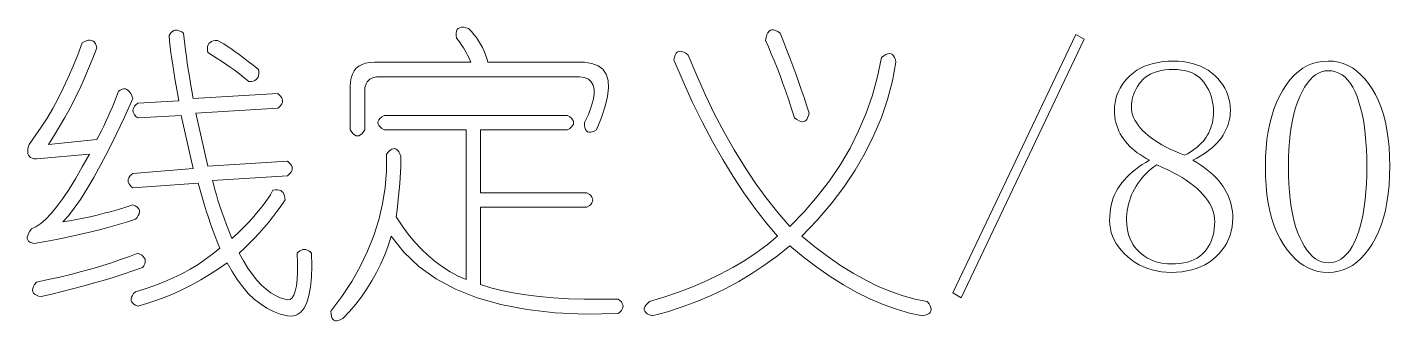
# Model space of a CAD drawing. Extents: x 1 to 297, y 1 to 210.
# Drawn here: x 235.07 to 254.42, y 88.53 to 92.7 of the extents above; entities that cross this region are included whole.
import ezdxf

# ---------------------------------------------------------------- set-up
doc = ezdxf.new("R2010")
doc.units = 0

msp = doc.modelspace()

# ---------------------------------------------------------------- linework, layer by layer
at = {"color": 7, "lineweight": 13}
for points in [[(241.339, 92.679), (241.379, 92.638), (241.416, 92.594), (241.45, 92.55), (241.482, 92.504), (241.51, 92.457), (241.536, 92.408), (241.56, 92.358), (241.58, 92.306), (241.598, 92.254), (241.613, 92.199), (242.985, 92.199), (243.091, 92.184), (243.178, 92.15), (243.245, 92.099), (243.292, 92.029), (243.319, 91.942), (243.326, 91.837), (243.313, 91.715), (243.281, 91.574), (243.228, 91.416), (243.156, 91.239), (243.124, 91.222), (243.094, 91.211), (243.069, 91.205), (243.046, 91.206), (243.028, 91.214), (243.012, 91.227), (243, 91.247), (242.992, 91.272), (242.986, 91.304), (242.985, 91.342), (243.04, 91.46), (243.081, 91.566), (243.108, 91.66), (243.122, 91.743), (243.122, 91.814), (243.108, 91.873), (243.081, 91.921), (243.04, 91.957), (242.985, 91.981), (242.916, 91.994), (240.07, 91.994), (240.031, 91.992), (239.996, 91.985), (239.965, 91.975), (239.939, 91.961), (239.916, 91.942), (239.898, 91.92), (239.883, 91.893), (239.873, 91.862), (239.867, 91.827), (239.865, 91.788), (239.865, 91.239), (239.844, 91.209), (239.824, 91.185), (239.803, 91.167), (239.782, 91.157), (239.762, 91.154), (239.741, 91.157), (239.721, 91.167), (239.7, 91.185), (239.68, 91.209), (239.659, 91.239), (239.659, 91.857), (239.662, 91.922), (239.673, 91.98), (239.69, 92.031), (239.714, 92.076), (239.745, 92.114), (239.782, 92.145), (239.827, 92.169), (239.878, 92.186), (239.937, 92.196), (240.002, 92.199), (241.373, 92.199), (241.359, 92.234), (241.343, 92.268), (241.326, 92.302), (241.307, 92.337), (241.288, 92.371), (241.266, 92.405), (241.244, 92.439), (241.22, 92.474), (241.194, 92.508), (241.168, 92.542), (241.163, 92.581), (241.163, 92.614), (241.169, 92.641), (241.179, 92.663), (241.193, 92.679), (241.213, 92.69), (241.237, 92.696), (241.266, 92.696), (241.3, 92.69)], [(235.853, 92.474), (235.886, 92.492), (235.916, 92.504), (235.944, 92.511), (235.968, 92.512), (235.99, 92.508), (236.01, 92.498), (236.026, 92.483), (236.04, 92.463), (236.051, 92.437), (236.059, 92.405), (236.003, 92.256), (235.944, 92.109), (235.882, 91.965), (235.818, 91.824), (235.75, 91.685), (235.68, 91.549), (235.608, 91.416), (235.532, 91.286), (235.454, 91.158), (235.373, 91.034), (236.059, 91.102), (236.093, 91.165), (236.126, 91.228), (236.159, 91.294), (236.191, 91.36), (236.222, 91.428), (236.252, 91.497), (236.282, 91.568), (236.311, 91.64), (236.34, 91.713), (236.368, 91.788), (236.394, 91.805), (236.42, 91.817), (236.444, 91.822), (236.466, 91.821), (236.488, 91.814), (236.507, 91.8), (236.526, 91.781), (236.543, 91.755), (236.559, 91.723), (236.573, 91.685), (236.452, 91.421), (236.336, 91.176), (236.225, 90.952), (236.118, 90.747), (236.016, 90.562), (235.919, 90.397), (235.827, 90.252), (235.739, 90.127), (235.657, 90.022), (235.579, 89.937), (235.675, 89.951), (235.772, 89.968), (235.87, 89.987), (235.968, 90.008), (236.068, 90.031), (236.167, 90.056), (236.268, 90.083), (236.369, 90.112), (236.471, 90.143), (236.573, 90.177), (236.604, 90.162), (236.629, 90.146), (236.648, 90.129), (236.661, 90.111), (236.668, 90.091), (236.668, 90.07), (236.662, 90.047), (236.65, 90.023), (236.632, 89.998), (236.608, 89.971), (236.482, 89.93), (236.352, 89.891), (236.219, 89.854), (236.081, 89.817), (235.939, 89.782), (235.793, 89.749), (235.643, 89.716), (235.488, 89.686), (235.33, 89.656), (235.168, 89.628), (235.136, 89.636), (235.111, 89.647), (235.092, 89.661), (235.08, 89.677), (235.073, 89.697), (235.073, 89.718), (235.079, 89.743), (235.091, 89.771), (235.109, 89.801), (235.133, 89.834), (235.197, 89.863), (235.265, 89.909), (235.337, 89.973), (235.413, 90.053), (235.493, 90.151), (235.578, 90.266), (235.666, 90.398), (235.759, 90.547), (235.855, 90.713), (235.956, 90.897), (235.202, 90.828), (235.17, 90.83), (235.143, 90.836), (235.121, 90.846), (235.103, 90.861), (235.09, 90.879), (235.083, 90.902), (235.079, 90.929), (235.081, 90.96), (235.088, 90.995), (235.099, 91.034), (235.187, 91.153), (235.272, 91.278), (235.354, 91.408), (235.434, 91.544), (235.51, 91.685), (235.584, 91.832), (235.656, 91.984), (235.724, 92.142), (235.79, 92.305)], [(237.293, 92.611), (237.301, 92.534), (237.31, 92.453), (237.32, 92.369), (237.332, 92.282), (237.345, 92.191), (237.359, 92.097), (237.375, 91.999), (237.392, 91.898), (237.411, 91.793), (237.43, 91.685), (238.63, 91.754), (238.655, 91.733), (238.674, 91.713), (238.688, 91.692), (238.696, 91.671), (238.699, 91.651), (238.696, 91.63), (238.688, 91.61), (238.674, 91.589), (238.655, 91.569), (238.63, 91.548), (237.465, 91.479), (237.636, 90.725), (238.768, 90.794), (238.792, 90.773), (238.811, 90.753), (238.825, 90.732), (238.833, 90.711), (238.836, 90.691), (238.833, 90.67), (238.825, 90.65), (238.811, 90.629), (238.792, 90.609), (238.768, 90.588), (237.705, 90.519), (237.72, 90.456), (237.738, 90.388), (237.758, 90.316), (237.781, 90.24), (237.808, 90.159), (237.836, 90.075), (237.868, 89.987), (237.902, 89.894), (237.939, 89.797), (237.979, 89.697), (238.059, 89.771), (238.134, 89.845), (238.204, 89.917), (238.27, 89.987), (238.33, 90.057), (238.386, 90.124), (238.437, 90.191), (238.484, 90.256), (238.525, 90.32), (238.562, 90.382), (238.594, 90.387), (238.624, 90.388), (238.649, 90.384), (238.672, 90.377), (238.69, 90.365), (238.706, 90.349), (238.718, 90.329), (238.726, 90.305), (238.732, 90.277), (238.733, 90.245), (238.677, 90.164), (238.619, 90.083), (238.559, 90.004), (238.497, 89.927), (238.433, 89.851), (238.367, 89.776), (238.299, 89.703), (238.229, 89.631), (238.156, 89.56), (238.082, 89.491), (238.144, 89.379), (238.207, 89.278), (238.27, 89.187), (238.334, 89.107), (238.399, 89.037), (238.464, 88.977), (238.531, 88.927), (238.597, 88.887), (238.665, 88.858), (238.733, 88.839), (238.772, 88.827), (238.806, 88.833), (238.835, 88.855), (238.859, 88.894), (238.879, 88.951), (238.894, 89.025), (238.904, 89.115), (238.909, 89.223), (238.909, 89.349), (238.905, 89.491), (238.925, 89.509), (238.946, 89.524), (238.966, 89.534), (238.987, 89.54), (239.008, 89.542), (239.028, 89.54), (239.049, 89.534), (239.069, 89.524), (239.09, 89.509), (239.11, 89.491), (239.113, 89.309), (239.108, 89.148), (239.094, 89.007), (239.072, 88.887), (239.042, 88.788), (239.003, 88.709), (238.957, 88.651), (238.902, 88.613), (238.839, 88.596), (238.768, 88.599), (238.666, 88.625), (238.569, 88.662), (238.474, 88.71), (238.384, 88.769), (238.296, 88.839), (238.212, 88.92), (238.132, 89.012), (238.054, 89.115), (237.981, 89.229), (237.91, 89.354), (237.787, 89.267), (237.662, 89.186), (237.537, 89.111), (237.411, 89.041), (237.285, 88.977), (237.157, 88.918), (237.03, 88.864), (236.901, 88.816), (236.772, 88.774), (236.642, 88.737), (236.611, 88.751), (236.586, 88.767), (236.567, 88.784), (236.554, 88.802), (236.548, 88.822), (236.547, 88.844), (236.553, 88.866), (236.565, 88.89), (236.583, 88.916), (236.608, 88.942), (236.749, 88.985), (236.886, 89.033), (237.018, 89.084), (237.145, 89.14), (237.268, 89.199), (237.385, 89.263), (237.498, 89.331), (237.606, 89.403), (237.709, 89.479), (237.808, 89.559), (237.774, 89.643), (237.74, 89.728), (237.708, 89.816), (237.676, 89.905), (237.645, 89.997), (237.614, 90.09), (237.584, 90.186), (237.555, 90.284), (237.527, 90.383), (237.499, 90.485), (236.573, 90.417), (236.549, 90.437), (236.529, 90.458), (236.516, 90.478), (236.507, 90.499), (236.505, 90.519), (236.507, 90.54), (236.516, 90.561), (236.529, 90.581), (236.549, 90.602), (236.573, 90.622), (237.43, 90.691), (237.259, 91.445), (236.642, 91.411), (236.617, 91.431), (236.598, 91.452), (236.584, 91.473), (236.576, 91.493), (236.573, 91.514), (236.576, 91.534), (236.584, 91.555), (236.598, 91.575), (236.617, 91.596), (236.642, 91.617), (237.225, 91.651), (237.205, 91.759), (237.186, 91.863), (237.169, 91.965), (237.153, 92.062), (237.139, 92.157), (237.126, 92.247), (237.114, 92.335), (237.104, 92.419), (237.095, 92.499), (237.088, 92.577), (237.102, 92.602), (237.118, 92.622), (237.135, 92.637), (237.153, 92.648), (237.173, 92.654), (237.195, 92.655), (237.217, 92.651), (237.241, 92.642), (237.267, 92.629)], [(237.773, 92.508), (237.816, 92.485), (237.862, 92.459), (237.912, 92.428), (237.965, 92.393), (238.022, 92.354), (238.082, 92.31), (238.145, 92.263), (238.212, 92.212), (238.282, 92.156), (238.356, 92.097), (238.361, 92.064), (238.362, 92.035), (238.358, 92.009), (238.351, 91.987), (238.339, 91.968), (238.323, 91.953), (238.303, 91.941), (238.279, 91.932), (238.251, 91.927), (238.219, 91.925), (238.17, 91.966), (238.119, 92.007), (238.066, 92.049), (238.011, 92.09), (237.953, 92.131), (237.894, 92.172), (237.833, 92.213), (237.769, 92.254), (237.704, 92.295), (237.636, 92.337), (237.631, 92.369), (237.631, 92.398), (237.634, 92.424), (237.642, 92.446), (237.653, 92.465), (237.669, 92.481), (237.689, 92.493), (237.713, 92.501), (237.741, 92.506)], [(245.762, 92.611), (245.809, 92.495), (245.855, 92.379), (245.9, 92.264), (245.943, 92.15), (245.985, 92.037), (246.025, 91.924), (246.064, 91.812), (246.102, 91.7), (246.138, 91.589), (246.173, 91.479), (246.165, 91.442), (246.154, 91.411), (246.14, 91.387), (246.124, 91.37), (246.105, 91.359), (246.083, 91.356), (246.058, 91.359), (246.031, 91.37), (246, 91.387), (245.968, 91.411), (245.926, 91.539), (245.885, 91.663), (245.844, 91.783), (245.803, 91.899), (245.762, 92.011), (245.721, 92.118), (245.68, 92.222), (245.638, 92.321), (245.597, 92.417), (245.556, 92.508), (245.564, 92.552), (245.575, 92.589), (245.589, 92.618), (245.605, 92.64), (245.625, 92.654), (245.647, 92.66), (245.671, 92.659), (245.699, 92.651), (245.729, 92.634)], [(248.333, 88.857), (248.213, 88.925), (249.962, 92.594), (250.082, 92.525)], [(247.202, 92.268), (247.235, 92.292), (247.265, 92.309), (247.292, 92.319), (247.317, 92.323), (247.339, 92.319), (247.358, 92.309), (247.375, 92.292), (247.388, 92.268), (247.399, 92.237), (247.408, 92.199), (247.357, 91.934), (247.288, 91.673), (247.201, 91.416), (247.095, 91.163), (246.97, 90.914), (246.827, 90.669), (246.666, 90.428), (246.486, 90.192), (246.287, 89.959), (246.07, 89.731), (246.255, 89.58), (246.438, 89.441), (246.62, 89.316), (246.8, 89.204), (246.979, 89.105), (247.157, 89.019), (247.333, 88.946), (247.508, 88.886), (247.681, 88.839), (247.853, 88.805), (247.877, 88.772), (247.894, 88.742), (247.905, 88.715), (247.908, 88.69), (247.905, 88.668), (247.894, 88.649), (247.877, 88.632), (247.853, 88.619), (247.822, 88.608), (247.785, 88.599), (247.599, 88.64), (247.413, 88.694), (247.226, 88.761), (247.039, 88.841), (246.85, 88.934), (246.661, 89.04), (246.472, 89.159), (246.282, 89.291), (246.091, 89.436), (245.899, 89.594), (245.725, 89.454), (245.547, 89.324), (245.363, 89.202), (245.175, 89.089), (244.982, 88.985), (244.784, 88.89), (244.581, 88.804), (244.374, 88.727), (244.162, 88.659), (243.945, 88.599), (243.907, 88.614), (243.877, 88.63), (243.855, 88.647), (243.84, 88.665), (243.833, 88.685), (243.834, 88.706), (243.841, 88.729), (243.857, 88.753), (243.88, 88.778), (243.91, 88.805), (244.126, 88.87), (244.334, 88.941), (244.535, 89.018), (244.728, 89.101), (244.913, 89.191), (245.091, 89.286), (245.262, 89.388), (245.424, 89.496), (245.58, 89.61), (245.728, 89.731), (245.565, 89.922), (245.405, 90.127), (245.249, 90.345), (245.097, 90.576), (244.948, 90.819), (244.802, 91.076), (244.66, 91.346), (244.521, 91.629), (244.385, 91.925), (244.253, 92.234), (244.261, 92.271), (244.272, 92.302), (244.286, 92.326), (244.303, 92.343), (244.322, 92.354), (244.344, 92.357), (244.368, 92.354), (244.396, 92.343), (244.426, 92.326), (244.459, 92.302), (244.578, 92.013), (244.703, 91.733), (244.833, 91.464), (244.969, 91.205), (245.11, 90.957), (245.257, 90.718), (245.409, 90.49), (245.567, 90.273), (245.73, 90.065), (245.899, 89.868), (246.103, 90.077), (246.291, 90.293), (246.463, 90.516), (246.618, 90.746), (246.756, 90.982), (246.878, 91.226), (246.984, 91.476), (247.073, 91.733), (247.146, 91.997)], [(252.19, 89.988), (252.188, 89.924), (252.181, 89.862), (252.169, 89.802), (252.152, 89.744), (252.13, 89.688), (252.104, 89.634), (252.073, 89.582), (252.037, 89.533), (251.996, 89.485), (251.95, 89.439), (251.901, 89.397), (251.848, 89.359), (251.793, 89.326), (251.734, 89.297), (251.672, 89.272), (251.607, 89.252), (251.539, 89.237), (251.468, 89.225), (251.393, 89.219), (251.316, 89.217), (251.245, 89.219), (251.176, 89.225), (251.109, 89.237), (251.045, 89.252), (250.982, 89.272), (250.921, 89.297), (250.863, 89.326), (250.806, 89.359), (250.751, 89.397), (250.699, 89.439), (250.65, 89.485), (250.606, 89.531), (250.568, 89.579), (250.534, 89.629), (250.506, 89.679), (250.483, 89.732), (250.465, 89.785), (250.452, 89.84), (250.444, 89.896), (250.442, 89.954), (250.443, 90.011), (250.448, 90.067), (250.455, 90.121), (250.465, 90.173), (250.478, 90.224), (250.494, 90.273), (250.513, 90.32), (250.535, 90.365), (250.56, 90.409), (250.588, 90.451), (250.618, 90.491), (250.651, 90.531), (250.687, 90.57), (250.725, 90.607), (250.765, 90.644), (250.809, 90.679), (250.855, 90.714), (250.903, 90.747), (250.954, 90.779), (251.008, 90.811), (250.961, 90.835), (250.916, 90.861), (250.874, 90.888), (250.833, 90.916), (250.795, 90.946), (250.76, 90.976), (250.726, 91.008), (250.695, 91.041), (250.666, 91.075), (250.639, 91.111), (250.615, 91.147), (250.593, 91.185), (250.573, 91.223), (250.557, 91.262), (250.543, 91.302), (250.531, 91.342), (250.522, 91.384), (250.516, 91.426), (250.512, 91.47), (250.51, 91.514), (250.513, 91.571), (250.519, 91.627), (250.53, 91.681), (250.546, 91.733), (250.566, 91.784), (250.591, 91.833), (250.62, 91.88), (250.653, 91.925), (250.691, 91.969), (250.733, 92.011), (250.78, 92.05), (250.829, 92.085), (250.882, 92.116), (250.939, 92.142), (250.999, 92.165), (251.062, 92.184), (251.129, 92.198), (251.2, 92.208), (251.273, 92.214), (251.35, 92.217), (251.421, 92.214), (251.489, 92.208), (251.554, 92.198), (251.616, 92.184), (251.676, 92.165), (251.733, 92.142), (251.787, 92.116), (251.839, 92.085), (251.887, 92.05), (251.933, 92.011), (251.976, 91.969), (252.013, 91.925), (252.047, 91.88), (252.076, 91.833), (252.1, 91.784), (252.12, 91.733), (252.136, 91.681), (252.147, 91.627), (252.154, 91.571), (252.156, 91.514), (252.155, 91.473), (252.151, 91.432), (252.145, 91.393), (252.136, 91.353), (252.124, 91.314), (252.11, 91.276), (252.093, 91.238), (252.074, 91.201), (252.052, 91.164), (252.028, 91.128), (252, 91.092), (251.97, 91.058), (251.937, 91.024), (251.901, 90.991), (251.863, 90.959), (251.821, 90.927), (251.776, 90.897), (251.729, 90.867), (251.678, 90.839), (251.625, 90.811), (251.681, 90.776), (251.735, 90.741), (251.786, 90.705), (251.833, 90.668), (251.878, 90.631), (251.919, 90.593), (251.957, 90.554), (251.992, 90.515), (252.024, 90.474), (252.053, 90.434), (252.079, 90.392), (252.103, 90.35), (252.123, 90.307), (252.141, 90.264), (252.156, 90.219), (252.168, 90.174), (252.178, 90.129), (252.185, 90.083), (252.189, 90.036)], [(251.916, 91.497), (251.915, 91.544), (251.911, 91.59), (251.904, 91.635), (251.894, 91.679), (251.882, 91.722), (251.867, 91.763), (251.849, 91.803), (251.828, 91.842), (251.805, 91.88), (251.779, 91.917), (251.75, 91.951), (251.718, 91.981), (251.683, 92.008), (251.645, 92.032), (251.603, 92.052), (251.559, 92.068), (251.511, 92.08), (251.461, 92.089), (251.407, 92.095), (251.35, 92.097), (251.287, 92.095), (251.228, 92.09), (251.172, 92.081), (251.12, 92.069), (251.072, 92.054), (251.027, 92.035), (250.987, 92.013), (250.95, 91.987), (250.917, 91.958), (250.888, 91.925), (250.861, 91.891), (250.838, 91.856), (250.818, 91.821), (250.8, 91.785), (250.785, 91.749), (250.772, 91.713), (250.763, 91.677), (250.756, 91.64), (250.752, 91.603), (250.75, 91.565), (250.752, 91.527), (250.758, 91.49), (250.768, 91.453), (250.782, 91.416), (250.8, 91.379), (250.821, 91.342), (250.847, 91.305), (250.877, 91.269), (250.91, 91.233), (250.948, 91.197), (250.989, 91.161), (251.033, 91.126), (251.08, 91.092), (251.131, 91.059), (251.185, 91.027), (251.243, 90.996), (251.303, 90.966), (251.367, 90.936), (251.434, 90.907), (251.505, 90.879), (251.545, 90.9), (251.583, 90.923), (251.619, 90.946), (251.653, 90.97), (251.685, 90.995), (251.715, 91.021), (251.742, 91.049), (251.768, 91.077), (251.792, 91.106), (251.813, 91.137), (251.833, 91.168), (251.85, 91.2), (251.866, 91.234), (251.879, 91.268), (251.89, 91.304), (251.9, 91.34), (251.907, 91.378), (251.912, 91.416), (251.915, 91.456)], [(253.545, 89.217), (253.47, 89.22), (253.399, 89.232), (253.329, 89.252), (253.262, 89.28), (253.198, 89.315), (253.135, 89.358), (253.076, 89.41), (253.018, 89.469), (252.963, 89.536), (252.91, 89.611), (252.862, 89.693), (252.818, 89.782), (252.779, 89.877), (252.746, 89.978), (252.718, 90.087), (252.694, 90.201), (252.676, 90.322), (252.664, 90.45), (252.656, 90.584), (252.653, 90.725), (252.656, 90.856), (252.663, 90.982), (252.676, 91.103), (252.693, 91.219), (252.715, 91.329), (252.743, 91.435), (252.775, 91.535), (252.812, 91.63), (252.855, 91.72), (252.902, 91.805), (252.953, 91.883), (253.007, 91.953), (253.064, 92.015), (253.124, 92.068), (253.187, 92.114), (253.253, 92.151), (253.321, 92.18), (253.393, 92.2), (253.467, 92.212), (253.545, 92.217), (253.619, 92.213), (253.69, 92.201), (253.759, 92.181), (253.826, 92.153), (253.89, 92.118), (253.951, 92.075), (254.01, 92.023), (254.066, 91.964), (254.119, 91.897), (254.17, 91.822), (254.218, 91.74), (254.26, 91.652), (254.297, 91.558), (254.329, 91.457), (254.357, 91.351), (254.379, 91.238), (254.397, 91.119), (254.409, 90.994), (254.416, 90.863), (254.419, 90.725), (254.416, 90.588), (254.409, 90.456), (254.397, 90.33), (254.379, 90.211), (254.357, 90.097), (254.329, 89.99), (254.297, 89.888), (254.26, 89.793), (254.218, 89.703), (254.17, 89.619), (254.119, 89.543), (254.066, 89.474), (254.01, 89.414), (253.951, 89.362), (253.89, 89.317), (253.826, 89.281), (253.759, 89.253), (253.69, 89.233), (253.619, 89.221)], [(253.545, 92.079), (253.497, 92.076), (253.452, 92.065), (253.408, 92.046), (253.365, 92.02), (253.324, 91.987), (253.284, 91.947), (253.246, 91.899), (253.21, 91.844), (253.175, 91.781), (253.142, 91.711), (253.111, 91.635), (253.083, 91.553), (253.059, 91.467), (253.038, 91.376), (253.02, 91.28), (253.005, 91.179), (252.994, 91.073), (252.985, 90.962), (252.981, 90.846), (252.979, 90.725), (252.981, 90.598), (252.985, 90.476), (252.994, 90.36), (253.005, 90.251), (253.02, 90.147), (253.038, 90.048), (253.059, 89.956), (253.083, 89.869), (253.111, 89.789), (253.142, 89.714), (253.175, 89.645), (253.21, 89.584), (253.246, 89.53), (253.284, 89.483), (253.324, 89.444), (253.365, 89.411), (253.408, 89.386), (253.452, 89.368), (253.497, 89.357), (253.545, 89.354), (253.595, 89.357), (253.643, 89.368), (253.689, 89.386), (253.733, 89.411), (253.774, 89.444), (253.813, 89.483), (253.85, 89.53), (253.885, 89.584), (253.917, 89.645), (253.948, 89.714), (253.975, 89.789), (254, 89.869), (254.022, 89.956), (254.041, 90.048), (254.057, 90.147), (254.07, 90.251), (254.08, 90.36), (254.087, 90.476), (254.092, 90.598), (254.093, 90.725), (254.092, 90.846), (254.088, 90.962), (254.081, 91.073), (254.071, 91.179), (254.059, 91.28), (254.044, 91.376), (254.026, 91.467), (254.005, 91.553), (253.982, 91.635), (253.956, 91.711), (253.927, 91.781), (253.896, 91.844), (253.861, 91.899), (253.824, 91.947), (253.785, 91.987), (253.742, 92.02), (253.697, 92.046), (253.649, 92.065), (253.598, 92.076)], [(240.139, 91.445), (242.745, 91.445), (242.776, 91.425), (242.8, 91.404), (242.817, 91.383), (242.827, 91.363), (242.83, 91.342), (242.827, 91.322), (242.817, 91.301), (242.8, 91.281), (242.776, 91.26), (242.745, 91.239), (241.51, 91.239), (241.51, 90.348), (243.019, 90.348), (243.05, 90.327), (243.074, 90.307), (243.091, 90.286), (243.101, 90.266), (243.105, 90.245), (243.101, 90.225), (243.091, 90.204), (243.074, 90.183), (243.05, 90.163), (243.019, 90.142), (241.51, 90.142), (241.51, 89.045), (241.653, 89), (241.808, 88.96), (241.974, 88.926), (242.152, 88.897), (242.342, 88.874), (242.543, 88.856), (242.756, 88.844), (242.981, 88.837), (243.217, 88.835), (243.465, 88.839), (243.489, 88.819), (243.509, 88.798), (243.522, 88.778), (243.531, 88.757), (243.533, 88.737), (243.531, 88.716), (243.522, 88.695), (243.509, 88.675), (243.489, 88.654), (243.465, 88.634), (243, 88.626), (242.568, 88.645), (242.167, 88.689), (241.797, 88.76), (241.459, 88.857), (241.152, 88.979), (240.877, 89.128), (240.634, 89.303), (240.422, 89.504), (240.242, 89.731), (240.198, 89.596), (240.149, 89.465), (240.094, 89.338), (240.033, 89.215), (239.968, 89.097), (239.896, 88.982), (239.819, 88.872), (239.737, 88.765), (239.649, 88.663), (239.556, 88.565), (239.524, 88.548), (239.494, 88.536), (239.469, 88.531), (239.446, 88.532), (239.428, 88.539), (239.412, 88.553), (239.4, 88.572), (239.392, 88.598), (239.386, 88.63), (239.385, 88.668), (239.541, 88.875), (239.68, 89.086), (239.801, 89.301), (239.906, 89.518), (239.993, 89.739), (240.064, 89.964), (240.117, 90.192), (240.153, 90.423), (240.172, 90.658), (240.173, 90.897), (240.2, 90.927), (240.225, 90.95), (240.249, 90.965), (240.272, 90.973), (240.293, 90.974), (240.313, 90.966), (240.332, 90.952), (240.349, 90.929), (240.365, 90.9), (240.379, 90.862), (240.378, 90.792), (240.376, 90.718), (240.373, 90.641), (240.368, 90.561), (240.362, 90.477), (240.354, 90.389), (240.345, 90.298), (240.335, 90.204), (240.323, 90.106), (240.31, 90.005), (240.394, 89.879), (240.482, 89.761), (240.573, 89.651), (240.667, 89.55), (240.765, 89.457), (240.866, 89.372), (240.97, 89.295), (241.078, 89.226), (241.19, 89.166), (241.305, 89.114), (241.305, 91.239), (240.139, 91.239), (240.108, 91.26), (240.084, 91.281), (240.067, 91.301), (240.057, 91.322), (240.053, 91.342), (240.057, 91.363), (240.067, 91.383), (240.084, 91.404), (240.108, 91.425)], [(250.682, 89.954), (250.684, 89.9), (250.689, 89.848), (250.698, 89.798), (250.711, 89.751), (250.727, 89.705), (250.747, 89.662), (250.77, 89.62), (250.797, 89.581), (250.828, 89.543), (250.862, 89.508), (250.899, 89.475), (250.938, 89.446), (250.978, 89.421), (251.021, 89.398), (251.065, 89.379), (251.112, 89.364), (251.16, 89.352), (251.21, 89.343), (251.262, 89.338), (251.316, 89.337), (251.379, 89.338), (251.439, 89.343), (251.495, 89.352), (251.548, 89.364), (251.597, 89.379), (251.642, 89.398), (251.684, 89.421), (251.722, 89.446), (251.757, 89.475), (251.788, 89.508), (251.815, 89.543), (251.84, 89.58), (251.862, 89.619), (251.881, 89.659), (251.897, 89.701), (251.91, 89.745), (251.92, 89.79), (251.927, 89.837), (251.932, 89.886), (251.933, 89.937), (251.931, 89.981), (251.925, 90.025), (251.915, 90.069), (251.9, 90.112), (251.882, 90.155), (251.859, 90.198), (251.832, 90.24), (251.802, 90.282), (251.767, 90.324), (251.728, 90.365), (251.684, 90.406), (251.637, 90.446), (251.586, 90.485), (251.53, 90.524), (251.47, 90.562), (251.407, 90.6), (251.339, 90.636), (251.267, 90.672), (251.191, 90.708), (251.11, 90.742), (251.07, 90.714), (251.032, 90.685), (250.995, 90.654), (250.961, 90.622), (250.928, 90.588), (250.897, 90.553), (250.869, 90.517), (250.842, 90.479), (250.816, 90.44), (250.793, 90.399), (250.772, 90.358), (250.753, 90.316), (250.736, 90.273), (250.722, 90.229), (250.71, 90.185), (250.7, 90.14), (250.692, 90.095), (250.686, 90.048), (250.683, 90.001)], [(236.642, 89.491), (236.673, 89.476), (236.699, 89.461), (236.72, 89.444), (236.735, 89.425), (236.745, 89.405), (236.749, 89.384), (236.747, 89.361), (236.741, 89.337), (236.728, 89.312), (236.71, 89.285), (236.573, 89.238), (236.433, 89.192), (236.293, 89.147), (236.151, 89.104), (236.008, 89.062), (235.863, 89.022), (235.717, 88.983), (235.569, 88.945), (235.421, 88.909), (235.27, 88.874), (235.233, 88.882), (235.202, 88.893), (235.178, 88.907), (235.161, 88.923), (235.15, 88.942), (235.147, 88.964), (235.15, 88.989), (235.161, 89.016), (235.178, 89.046), (235.202, 89.079), (235.371, 89.114), (235.534, 89.151), (235.691, 89.188), (235.844, 89.228), (235.99, 89.268), (236.132, 89.31), (236.267, 89.353), (236.398, 89.398), (236.523, 89.444)]]:
    msp.add_lwpolyline(points, close=True, dxfattribs=at)

doc.saveas('drawing.dxf')
